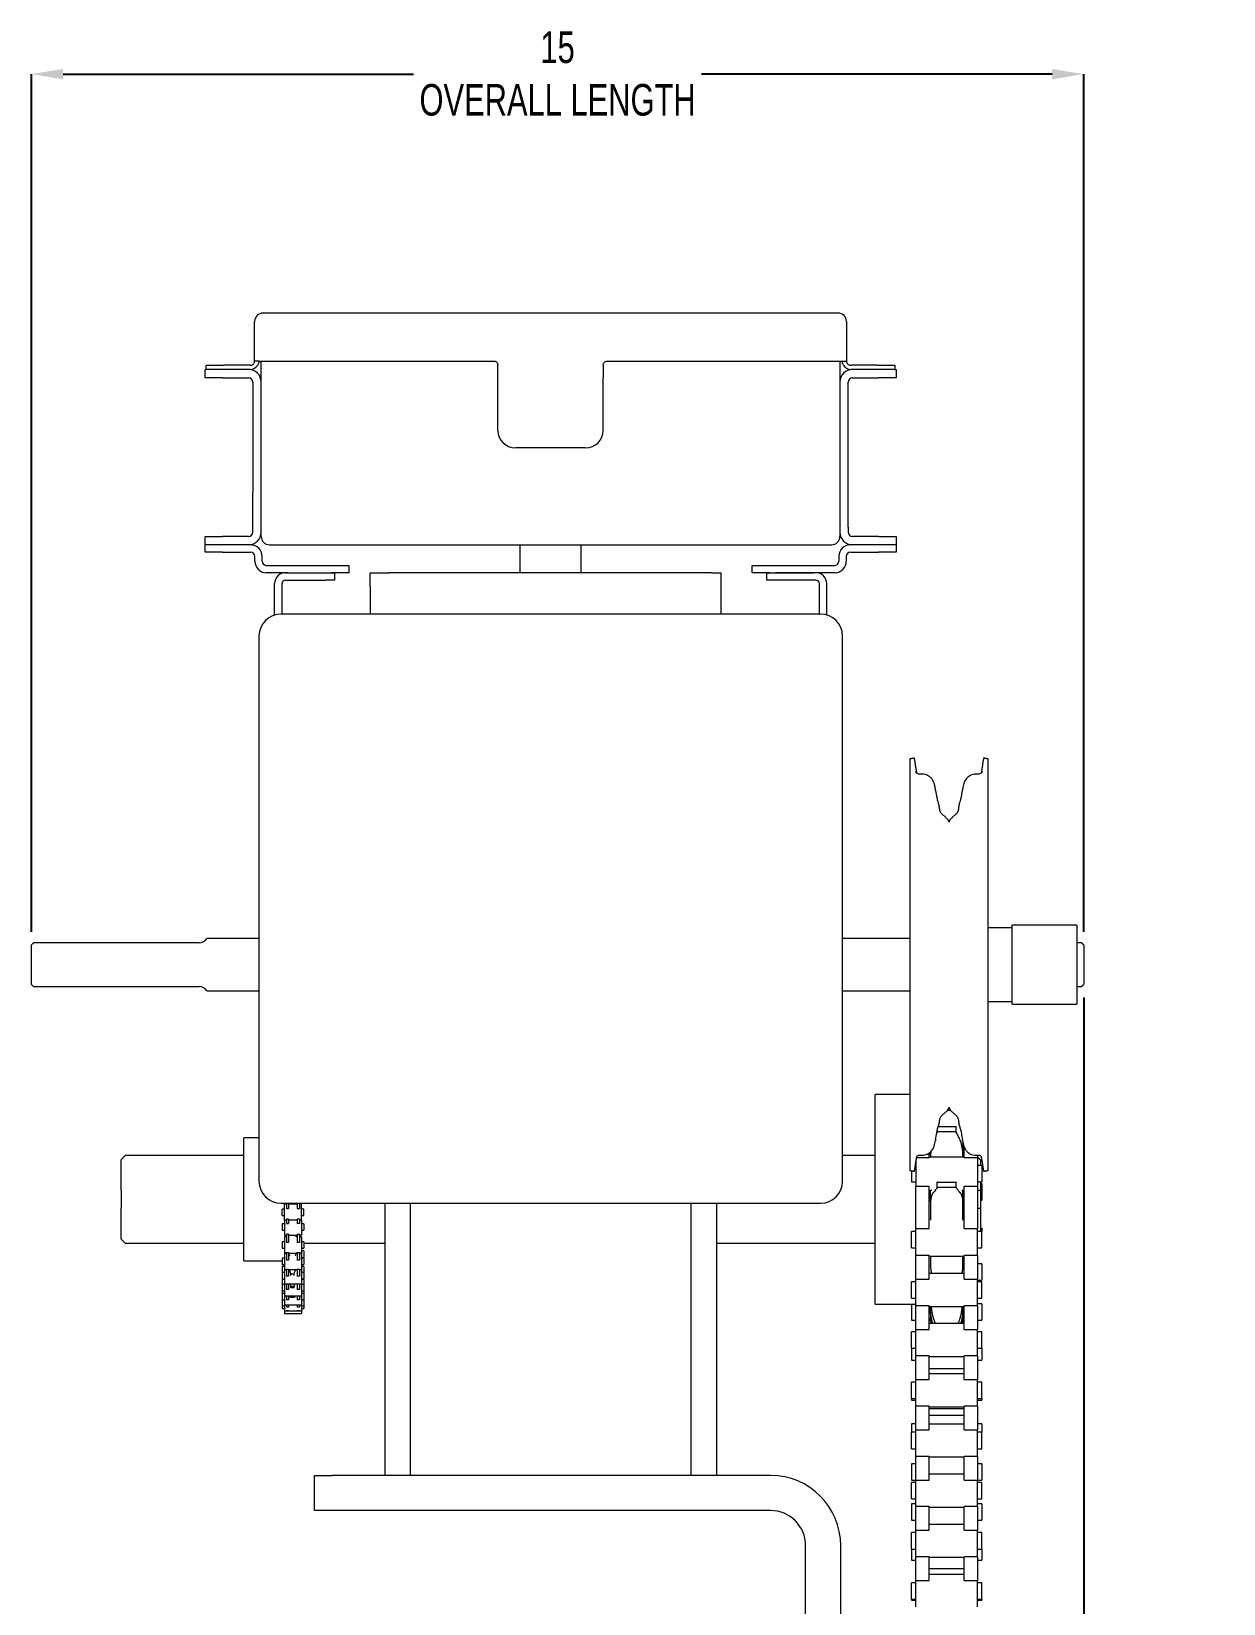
# Model space of a CAD drawing. Header units: inches. Extents: x 0.9 to 22, y 3.7 to 21.
# Drawn here: x 1.44 to 7.11, y 13.39 to 20.86 of the extents above; entities that cross this region are included whole.
import ezdxf

# ---------------------------------------------------------------- set-up
doc = ezdxf.new("R2010")
doc.units = ezdxf.units.IN
doc.header["$MEASUREMENT"] = 0
doc.header["$PDSIZE"] = -1
doc.layers.add('DIM', color=1, linetype='Continuous')
doc.styles.add('SLDTEXTSTYLE0', font='ARIAL.TTF', dxfattribs={"width": 0.7})
doc.dimstyles.new('SLDDIMSTYLE0', dxfattribs={"dimtxt": 0.15, "dimasz": 0.15, "dimexe": 0, "dimexo": 0.0625, "dimgap": 0.0375, "dimtad": 0, "dimtih": 1, "dimtoh": 1, "dimdec": 3, "dimlfac": 3, "dimrnd": 1e-09, "dimzin": 12, "dimdsep": 46, "dimtxsty": 'SLDTEXTSTYLE0', "dimsah": 1, "dimcen": 0.09, "dimadec": 0, "dimazin": 0, "dimtfac": 1, "dimtdec": 3, "dimtofl": 0, "dimtmove": 0, "dimatfit": 3, "dimfxl": 0, "dimtolj": 1, "dimtzin": 12, "dimarcsym": 0})
doc.dimstyles.new('SLDDIMSTYLE1', dxfattribs={"dimtxt": 0.15, "dimasz": 0.15, "dimexe": 0, "dimexo": 0.0625, "dimgap": 0.0375, "dimtad": 0, "dimtih": 1, "dimtoh": 1, "dimdec": 3, "dimlfac": 3, "dimrnd": 1e-09, "dimzin": 12, "dimdsep": 46, "dimtxsty": 'SLDTEXTSTYLE0', "dimsah": 1, "dimcen": 0.09, "dimadec": 0, "dimazin": 0, "dimtfac": 1, "dimtdec": 3, "dimtofl": 0, "dimtmove": 0, "dimatfit": 3, "dimfxl": 0, "dimtolj": 1, "dimtzin": 12, "dimarcsym": 0})

# ---------------------------------------------------------------- blocks, each defined once
blk = doc.blocks.new('*D7')
at = {"layer": 'DEFPOINTS', "color": 0}
for p in [(6.4438, 20.6542), (1.4438, 16.5156), (6.4438, 16.5156)]:
    blk.add_point(p, dxfattribs=at)
at = {"layer": 'DIM', "color": 0, "lineweight": -2}
for p, q in [((1.4438, 16.5781), (1.4438, 20.6542)), ((1.5938, 20.6542), (3.2595, 20.6542)), ((6.2938, 20.6542), (4.628, 20.6542)), ((6.4438, 16.5781), (6.4438, 20.6542))]:
    blk.add_line(p, q, dxfattribs=at)
at = {"layer": 'DIM', "color": 0}
for points in [[(1.5938, 20.6792), (1.5938, 20.6292), (1.4438, 20.6542)], [(6.2938, 20.6792), (6.2938, 20.6292), (6.4438, 20.6542)]]:
    blk.add_solid(points, dxfattribs=at)
at = {"layer": 'DIM', "color": 0, "insert": (3.9438, 20.8572), "char_height": 0.15, "attachment_point": 2, "style": 'SLDTEXTSTYLE0'}
blk.add_mtext('\\A1;15\\POVERALL LENGTH', dxfattribs=at)
blk = doc.blocks.new('*D8')
at = {"layer": 'DEFPOINTS', "color": 0}
for p in [(6.4438, 16.3276), (4.9976, 13.0772), (6.4438, 11.0032)]:
    blk.add_point(p, dxfattribs=at)
at = {"layer": 'DIM', "color": 0, "lineweight": -2}
for p, q in [((6.4438, 16.2651), (6.4438, 11.0032)), ((4.9976, 13.0147), (4.9976, 11.0032)), ((5.1476, 11.0032), (6.2938, 11.0032)), ((6.4438, 11.0032), (6.6379, 11.0032))]:
    blk.add_line(p, q, dxfattribs=at)
at = {"layer": 'DIM', "color": 0}
for points in [[(5.1476, 11.0282), (5.1476, 10.9782), (4.9976, 11.0032)], [(6.2938, 11.0282), (6.2938, 10.9782), (6.4438, 11.0032)]]:
    blk.add_solid(points, dxfattribs=at)
at = {"layer": 'DIM', "color": 0, "insert": (6.8922, 11.3333), "char_height": 0.15, "attachment_point": 2, "style": 'SLDTEXTSTYLE0'}
blk.add_mtext('\\A1;4 5/16\\PSIDE\\PROOM', dxfattribs=at)

msp = doc.modelspace()

# ---------------------------------------------------------------- linework, layer by layer
at = {"color": 7, "linetype": 'Continuous', "lineweight": 15}
for p, q in [((5.276722, 19.518909), (2.544088, 19.518909)), ((2.504155, 19.290642), (2.504155, 19.478975)), ((5.316655, 19.478975), (5.316655, 19.290642)), ((2.524088, 19.290642), (2.504155, 19.290642)), ((2.525755, 19.290642), (3.640405, 19.290642)), ((2.535405, 18.457309), (2.535405, 19.290642)), ((4.180405, 19.290642), (5.295055, 19.290642)), ((5.285405, 19.290642), (5.285405, 18.457309)), ((5.296722, 19.290642), (5.316655, 19.290642)), ((2.268738, 19.210842), (2.268738, 19.250709)), ((2.268738, 19.250709), (2.274155, 19.250709)), ((2.352071, 19.210842), (2.268738, 19.210842)), ((2.274155, 19.250709), (2.274155, 19.270642)), ((2.274155, 19.270642), (2.357488, 19.270642)), ((2.357488, 19.250709), (2.274155, 19.250709)), ((2.352071, 19.210842), (2.475538, 19.210842)), ((2.484155, 19.270642), (2.357488, 19.270642)), ((2.484155, 19.250709), (2.357488, 19.250709)), ((3.660405, 19.250709), (3.660405, 19.270642)), ((3.660405, 19.210842), (3.660405, 19.250709)), ((3.660405, 19.190842), (3.660405, 19.210842)), ((4.160405, 19.270642), (4.160405, 19.250709)), ((4.160405, 19.250709), (4.160405, 19.210842)), ((4.160405, 19.190842), (4.160405, 19.210842)), ((5.463322, 19.270642), (5.336655, 19.270642)), ((5.463322, 19.250709), (5.336655, 19.250709)), ((5.345272, 19.210842), (5.468738, 19.210842)), ((5.463322, 19.270642), (5.546655, 19.270642)), ((5.546655, 19.250709), (5.463322, 19.250709)), ((5.552072, 19.210842), (5.468738, 19.210842)), ((5.546655, 19.270642), (5.546655, 19.250709)), ((5.546655, 19.250709), (5.552072, 19.250709)), ((5.552072, 19.250709), (5.552072, 19.210842)), ((2.495538, 19.190842), (2.495538, 18.775799)), ((3.660405, 18.960842), (3.660405, 19.190842)), ((4.160405, 18.960842), (4.160405, 19.190842)), ((5.325272, 18.500709), (5.325272, 19.190842)), ((4.077071, 18.877509), (3.743738, 18.877509)), ((2.495538, 18.775799), (2.495538, 18.667375)), ((2.495538, 18.584042), (2.495538, 18.667375)), ((2.495538, 18.500709), (2.495538, 18.584042)), ((2.268738, 18.417375), (2.268738, 18.457242)), ((2.268738, 18.457242), (2.352071, 18.457242)), ((2.475538, 18.457242), (2.352071, 18.457242)), ((2.495538, 18.477242), (2.495538, 18.500709)), ((5.325272, 18.500709), (5.325272, 18.477242)), ((5.468738, 18.457242), (5.345272, 18.457242)), ((5.468738, 18.457242), (5.552072, 18.457242)), ((5.552072, 18.457242), (5.552072, 18.417375)), ((2.352071, 18.417375), (2.268738, 18.417375)), ((2.268738, 18.382509), (2.268738, 18.417375)), ((2.352071, 18.382509), (2.268738, 18.382509)), ((2.475538, 18.417375), (2.352071, 18.417375)), ((2.352071, 18.382509), (2.485405, 18.382509)), ((2.485405, 18.417375), (2.475538, 18.417375)), ((2.575338, 18.417375), (5.245472, 18.417375)), ((5.345272, 18.417375), (5.335405, 18.417375)), ((5.335405, 18.382509), (5.468738, 18.382509)), ((5.468738, 18.417375), (5.345272, 18.417375)), ((5.552072, 18.417375), (5.468738, 18.417375)), ((5.552072, 18.382509), (5.468738, 18.382509)), ((5.552072, 18.417375), (5.552072, 18.382509)), ((2.505405, 18.339176), (2.505405, 18.362509)), ((2.540272, 18.339176), (2.540272, 18.362509)), ((2.560272, 18.319175), (2.577538, 18.319175)), ((2.577538, 18.319175), (2.660872, 18.319175)), ((2.660872, 18.319175), (2.869205, 18.319175)), ((2.869205, 18.319175), (2.952538, 18.319175)), ((2.952538, 18.319175), (2.952538, 18.284309)), ((4.868272, 18.284309), (4.868272, 18.319175)), ((4.868272, 18.319175), (4.951605, 18.319175)), ((4.951605, 18.319175), (5.159938, 18.319175)), ((5.159938, 18.319175), (5.243272, 18.319175)), ((5.243272, 18.319175), (5.260538, 18.319175)), ((5.280538, 18.362509), (5.280538, 18.339176)), ((5.315405, 18.362509), (5.315405, 18.339176)), ((2.577538, 18.284309), (2.560272, 18.284309)), ((2.660872, 18.284309), (2.577538, 18.284309)), ((2.599427, 18.08381), (2.599427, 18.232631)), ((2.634427, 18.088181), (2.634427, 18.232631)), ((2.651094, 18.284298), (2.842761, 18.284298)), ((2.651094, 18.249298), (2.842761, 18.249298)), ((2.660872, 18.284309), (2.869205, 18.284309)), ((2.668838, 18.284309), (2.668838, 18.284298)), ((2.842761, 18.284298), (2.884428, 18.284298)), ((2.884428, 18.249298), (2.842761, 18.249298)), ((2.952538, 18.284309), (2.869205, 18.284309)), ((2.884428, 18.284298), (2.884428, 18.249298)), ((3.053838, 18.217642), (3.053838, 18.284309)), ((3.053838, 18.284309), (3.143838, 18.284309)), ((4.677172, 18.284309), (3.143838, 18.284309)), ((4.677172, 18.284309), (4.718838, 18.284309)), ((4.718838, 18.284309), (4.718838, 18.088181)), ((4.951605, 18.284309), (4.868272, 18.284309)), ((4.937761, 18.249298), (4.937761, 18.284298)), ((4.937761, 18.284298), (4.979427, 18.284298)), ((4.979427, 18.249298), (4.937761, 18.249298)), ((4.951605, 18.284309), (5.159938, 18.284309)), ((5.171094, 18.284298), (4.979427, 18.284298)), ((5.171094, 18.249298), (4.979427, 18.249298)), ((5.152172, 18.284309), (5.152172, 18.284298)), ((5.243272, 18.284309), (5.159938, 18.284309)), ((5.187761, 18.088181), (5.187761, 18.232631)), ((5.222761, 18.084133), (5.222761, 18.232631)), ((5.260538, 18.284309), (5.243272, 18.284309)), ((3.053838, 18.217642), (3.053838, 18.088181)), ((5.193977, 18.088181), (2.629311, 18.088181)), ((2.524977, 17.983848), (2.524977, 15.392515)), ((5.298311, 15.392515), (5.298311, 17.983848)), ((5.618194, 17.399842), (5.618194, 16.766764)), ((5.989327, 15.443287), (5.989327, 17.399842)), ((5.618194, 16.766764), (5.618194, 15.443287)), ((6.104427, 16.234065), (6.104427, 16.609065)), ((6.410427, 16.609065), (6.410427, 16.234065)), ((1.443761, 16.327565), (1.443761, 16.515564)), ((6.443761, 16.515564), (6.443761, 16.327565)), ((5.45276, 15.207565), (5.45276, 15.804649)), ((5.838094, 15.626727), (5.747761, 15.626727)), ((5.752889, 15.651927), (5.838094, 15.651927)), ((5.838094, 15.626727), (5.838094, 15.651927)), ((5.838094, 15.626727), (5.838094, 15.641352)), ((2.452254, 15.014565), (2.452254, 15.597898)), ((5.869427, 15.517913), (5.869427, 15.571745)), ((5.876094, 15.502945), (5.876094, 15.556059)), ((1.869427, 15.347898), (1.869427, 15.494565)), ((5.646761, 15.485146), (5.646761, 15.369126)), ((5.709427, 15.502945), (5.64958, 15.502945)), ((5.709427, 15.502945), (5.709427, 15.527012)), ((5.716427, 15.517913), (5.716427, 15.532689)), ((5.716427, 15.517913), (5.716427, 15.506889)), ((5.869427, 15.506889), (5.869427, 15.517913)), ((5.938761, 15.502945), (5.876094, 15.502945)), ((5.938761, 15.516476), (5.938761, 15.502945)), ((5.938761, 15.502945), (5.938761, 15.369126)), ((5.952761, 15.494565), (5.952761, 15.467722)), ((5.959427, 15.493565), (5.959427, 15.493012)), ((5.959427, 15.467722), (5.959427, 15.389722)), ((5.626094, 15.442036), (5.626094, 15.389722)), ((1.869427, 15.347898), (1.869427, 15.264565)), ((5.646761, 15.369126), (5.709427, 15.369126)), ((5.646761, 15.207565), (5.646761, 15.369126)), ((5.709427, 15.207565), (5.709427, 15.369126)), ((5.716427, 15.295805), (5.716427, 15.350556)), ((5.747761, 15.362709), (5.747761, 15.387909)), ((5.747761, 15.387909), (5.838094, 15.387909)), ((5.838094, 15.362709), (5.747761, 15.362709)), ((5.838094, 15.362709), (5.838094, 15.387909)), ((5.869427, 15.295805), (5.869427, 15.350556)), ((5.876094, 15.347898), (5.869427, 15.347898)), ((5.876094, 15.369126), (5.938761, 15.369126)), ((5.876094, 15.207565), (5.876094, 15.369126)), ((5.938761, 15.369126), (5.938761, 15.207565)), ((5.952761, 15.389722), (5.952761, 15.347898)), ((5.952761, 15.347898), (5.952761, 15.264565)), ((5.959427, 15.38085), (5.959427, 15.322975)), ((5.959427, 15.322975), (5.959427, 15.30285)), ((1.869427, 15.117898), (1.869427, 15.264565)), ((2.629311, 15.288181), (5.193977, 15.288181)), ((2.634672, 15.229788), (2.634672, 15.259955)), ((2.645505, 15.206572), (2.645505, 15.283204)), ((2.655505, 15.288181), (2.655505, 15.262392)), ((2.655505, 15.262392), (2.665505, 15.262392)), ((2.665505, 15.288181), (2.665505, 15.262392)), ((2.702255, 15.283204), (2.702255, 15.288586)), ((2.707172, 15.288181), (2.707172, 15.262392)), ((2.707172, 15.262392), (2.717172, 15.262392)), ((2.717172, 15.288181), (2.717172, 15.262392)), ((2.727172, 15.206572), (2.727172, 15.283204)), ((2.738005, 15.229788), (2.738005, 15.259955)), ((3.123761, 14.214565), (3.123761, 15.288181)), ((3.244427, 13.993898), (3.244427, 15.288181)), ((4.577761, 15.288181), (4.577761, 13.993898)), ((4.698427, 15.288181), (4.698427, 14.214565)), ((5.716427, 15.295805), (5.716427, 15.207565)), ((5.869427, 15.207565), (5.869427, 15.295805)), ((5.869427, 15.264565), (5.876094, 15.264565)), ((5.952761, 15.264565), (5.952761, 15.207565)), ((2.634672, 15.189394), (2.634672, 15.169591)), ((2.634672, 15.169591), (2.634672, 15.159227)), ((2.655505, 15.206572), (2.645505, 15.206572)), ((2.645505, 15.206572), (2.645505, 15.135977)), ((2.665505, 15.212546), (2.655505, 15.212546)), ((2.655505, 15.212546), (2.655505, 15.191831)), ((2.655505, 15.191831), (2.665505, 15.191831)), ((2.665505, 15.212546), (2.665505, 15.191831)), ((2.707172, 15.206572), (2.665505, 15.206572)), ((2.717172, 15.212546), (2.707172, 15.212546)), ((2.707172, 15.212546), (2.707172, 15.191831)), ((2.717172, 15.191831), (2.707172, 15.191831)), ((2.717172, 15.212546), (2.717172, 15.191831)), ((2.727172, 15.206572), (2.717172, 15.206572)), ((2.727172, 15.206572), (2.727172, 15.135977)), ((2.738005, 15.189394), (2.738005, 15.169591)), ((2.738005, 15.169591), (2.738005, 15.159227)), ((5.45276, 14.807814), (5.45276, 15.207565)), ((5.646761, 15.168092), (5.646761, 15.207565)), ((5.709427, 15.168092), (5.709427, 15.207565)), ((5.876094, 15.168092), (5.876094, 15.207565)), ((5.938761, 15.207565), (5.938761, 15.168092)), ((5.952761, 15.207565), (5.952761, 15.153496)), ((5.959427, 15.171565), (5.959427, 15.153496)), ((2.634672, 15.104516), (2.634672, 15.08223)), ((2.645505, 15.127766), (2.645505, 15.071127)), ((2.665505, 15.141475), (2.655505, 15.141475)), ((2.655505, 15.141475), (2.655505, 15.101502)), ((2.665505, 15.101502), (2.655505, 15.101502)), ((2.665505, 15.141475), (2.665505, 15.101502)), ((2.702255, 15.127766), (2.702255, 15.136753)), ((2.707172, 15.141475), (2.717172, 15.141475)), ((2.707172, 15.141475), (2.707172, 15.101502)), ((2.717172, 15.101502), (2.707172, 15.101502)), ((2.717172, 15.141475), (2.717172, 15.101502)), ((2.727172, 15.127766), (2.727172, 15.071127)), ((2.738005, 15.104516), (2.738005, 15.08223)), ((5.626094, 15.075496), (5.626094, 15.153496)), ((5.646761, 15.168092), (5.709427, 15.168092)), ((5.646761, 15.038922), (5.646761, 15.168092)), ((5.876094, 15.168092), (5.938761, 15.168092)), ((5.938761, 15.038922), (5.938761, 15.168092)), ((5.959427, 15.075496), (5.959427, 15.153496)), ((2.634672, 15.08223), (2.634672, 15.074349)), ((2.634672, 15.02661), (2.634672, 15.002072)), ((2.645505, 15.071127), (2.645505, 15.051099)), ((2.645505, 15.049859), (2.645505, 14.987499)), ((2.655505, 15.053592), (2.665505, 15.053592)), ((2.655505, 15.053592), (2.655505, 15.016902)), ((2.665505, 15.053592), (2.665505, 15.016902)), ((2.707172, 15.053592), (2.717172, 15.053592)), ((2.707172, 15.053592), (2.707172, 15.016902)), ((2.717172, 15.053592), (2.717172, 15.016902)), ((2.727172, 15.071127), (2.727172, 15.051099)), ((2.727172, 15.051099), (2.727172, 15.049859)), ((2.727172, 15.049859), (2.727172, 14.987499)), ((2.738005, 15.08223), (2.738005, 15.074349)), ((2.738005, 15.060831), (2.738005, 15.030664)), ((2.738005, 15.02661), (2.738005, 15.002072)), ((5.709427, 15.038922), (5.646761, 15.038922)), ((5.646761, 14.926588), (5.646761, 15.038922)), ((5.709427, 14.926588), (5.709427, 15.038922)), ((5.716427, 15.036329), (5.716427, 14.993798)), ((5.869427, 14.993798), (5.869427, 15.036329)), ((5.938761, 15.038922), (5.876094, 15.038922)), ((5.876094, 14.926588), (5.876094, 15.038922)), ((5.938761, 15.038922), (5.938761, 14.926588)), ((2.634672, 15.002072), (2.634672, 14.996443)), ((2.634672, 14.987821), (2.634672, 14.958182)), ((2.634672, 14.958182), (2.634672, 14.931696)), ((2.645505, 14.987499), (2.645505, 14.973193)), ((2.645505, 14.973193), (2.645505, 14.914121)), ((2.665505, 15.016902), (2.655505, 15.016902)), ((2.655505, 14.973833), (2.665505, 14.973833)), ((2.655505, 14.973833), (2.655505, 14.941607)), ((2.665505, 14.973833), (2.665505, 14.941607)), ((2.675838, 14.952608), (2.691922, 14.952608)), ((2.675838, 14.944894), (2.675838, 14.952608)), ((2.691922, 14.944894), (2.691922, 14.952608)), ((2.717172, 15.016902), (2.707172, 15.016902)), ((2.707172, 14.973833), (2.717172, 14.973833)), ((2.707172, 14.973833), (2.707172, 14.941607)), ((2.717172, 14.973833), (2.717172, 14.941607)), ((2.727172, 14.987499), (2.727172, 14.973193)), ((2.727172, 14.973193), (2.727172, 14.914121)), ((2.738005, 15.002072), (2.738005, 14.996443)), ((2.738005, 14.987821), (2.738005, 14.958182)), ((2.738005, 14.958182), (2.738005, 14.931696)), ((5.959427, 15.000527), (5.959427, 14.942651)), ((2.634672, 14.931696), (2.634672, 14.928015)), ((2.634672, 14.925538), (2.634672, 14.901434)), ((2.634672, 14.901434), (2.634672, 14.873368)), ((2.634672, 14.873368), (2.634672, 14.871267)), ((2.634672, 14.871267), (2.634672, 14.858191)), ((2.645505, 14.914121), (2.645505, 14.904765)), ((2.645505, 14.904765), (2.645505, 14.853356)), ((2.665505, 14.941607), (2.655505, 14.941607)), ((2.655505, 14.904765), (2.665505, 14.904765)), ((2.655505, 14.904765), (2.655505, 14.87804)), ((2.665505, 14.87804), (2.655505, 14.87804)), ((2.665505, 14.904765), (2.665505, 14.87804)), ((2.675838, 14.886491), (2.675838, 14.89293)), ((2.675838, 14.89293), (2.691922, 14.89293)), ((2.691922, 14.886491), (2.675838, 14.886491)), ((2.691922, 14.886491), (2.691922, 14.89293)), ((2.717172, 14.941607), (2.707172, 14.941607)), ((2.707172, 14.904765), (2.717172, 14.904765)), ((2.707172, 14.904765), (2.707172, 14.87804)), ((2.717172, 14.87804), (2.707172, 14.87804)), ((2.717172, 14.904765), (2.717172, 14.87804)), ((2.727172, 14.914121), (2.727172, 14.904765)), ((2.727172, 14.904765), (2.727172, 14.853356)), ((2.738005, 14.931696), (2.738005, 14.928015)), ((2.738005, 14.925538), (2.738005, 14.901434)), ((2.738005, 14.901434), (2.738005, 14.873368)), ((2.738005, 14.873368), (2.738005, 14.871267)), ((2.738005, 14.871267), (2.738005, 14.858191)), ((5.626094, 14.836952), (5.626094, 14.914952)), ((5.646761, 14.926588), (5.709427, 14.926588)), ((5.646761, 14.800378), (5.646761, 14.926588)), ((5.876094, 14.926588), (5.938761, 14.926588)), ((5.938761, 14.800378), (5.938761, 14.926588)), ((5.959427, 14.942651), (5.959427, 14.922527)), ((5.959427, 14.836952), (5.959427, 14.914952)), ((2.634672, 14.858191), (2.634672, 14.828962)), ((2.634672, 14.828962), (2.634672, 14.828024)), ((2.634672, 14.828024), (2.634672, 14.799909)), ((2.634672, 14.799909), (2.634672, 14.799679)), ((2.634672, 14.799909), (2.634672, 14.787143)), ((2.645505, 14.853356), (2.645505, 14.848017)), ((2.645505, 14.848017), (2.645505, 14.807158)), ((2.645505, 14.807158), (2.645505, 14.804775)), ((2.645505, 14.804775), (2.645505, 14.777014)), ((2.655505, 14.848611), (2.655505, 14.828246)), ((2.665505, 14.828246), (2.655505, 14.828246)), ((2.655505, 14.804775), (2.655505, 14.793827)), ((2.665505, 14.848611), (2.665505, 14.828246)), ((2.665505, 14.804775), (2.665505, 14.793827)), ((2.675838, 14.839536), (2.675838, 14.844526)), ((2.675838, 14.844526), (2.691922, 14.844526)), ((2.691922, 14.839536), (2.675838, 14.839536)), ((2.691922, 14.839536), (2.691922, 14.844526)), ((2.707172, 14.848611), (2.707172, 14.828246)), ((2.717172, 14.828246), (2.707172, 14.828246)), ((2.707172, 14.804775), (2.707172, 14.793827)), ((2.717172, 14.848611), (2.717172, 14.828246)), ((2.717172, 14.804775), (2.717172, 14.793827)), ((2.727172, 14.853356), (2.727172, 14.848017)), ((2.727172, 14.848017), (2.727172, 14.807158)), ((2.727172, 14.807158), (2.727172, 14.804775)), ((2.727172, 14.804775), (2.727172, 14.777014)), ((2.738005, 14.858191), (2.738005, 14.828962)), ((2.738005, 14.828962), (2.738005, 14.828024)), ((2.738005, 14.828024), (2.738005, 14.799909)), ((2.738005, 14.799909), (2.738005, 14.799679)), ((2.738005, 14.799909), (2.738005, 14.787143)), ((5.626094, 14.807814), (5.626094, 14.75249)), ((5.709427, 14.800378), (5.646761, 14.800378)), ((5.646761, 14.688044), (5.646761, 14.800378)), ((5.709427, 14.688044), (5.709427, 14.800378)), ((5.716427, 14.76794), (5.716427, 14.797785)), ((5.869427, 14.76794), (5.869427, 14.797785)), ((5.938761, 14.800378), (5.876094, 14.800378)), ((5.876094, 14.688044), (5.876094, 14.800378)), ((5.938761, 14.800378), (5.938761, 14.688044)), ((5.959427, 14.810365), (5.959427, 14.75249)), ((2.645505, 14.777014), (2.645505, 14.776429)), ((2.645505, 14.776429), (2.645505, 14.763893)), ((2.665505, 14.793827), (2.655505, 14.793827)), ((2.655505, 14.776429), (2.655505, 14.775891)), ((2.665505, 14.775891), (2.655505, 14.775891)), ((2.665505, 14.776429), (2.665505, 14.775891)), ((2.717172, 14.793827), (2.707172, 14.793827)), ((2.707172, 14.776429), (2.707172, 14.775891)), ((2.717172, 14.775891), (2.707172, 14.775891)), ((2.717172, 14.776429), (2.717172, 14.775891)), ((2.727172, 14.777014), (2.727172, 14.776429)), ((2.727172, 14.776429), (2.727172, 14.763893)), ((5.626094, 14.75249), (5.626094, 14.732365)), ((5.716427, 14.76794), (5.716427, 14.741104)), ((5.716427, 14.727814), (5.716427, 14.741104)), ((5.869427, 14.741104), (5.869427, 14.76794)), ((5.869427, 14.727814), (5.869427, 14.741104)), ((5.959427, 14.75249), (5.959427, 14.732365)), ((5.626094, 14.598408), (5.626094, 14.676408)), ((5.646761, 14.688044), (5.709427, 14.688044)), ((5.646761, 14.561834), (5.646761, 14.688044)), ((5.876094, 14.688044), (5.938761, 14.688044)), ((5.938761, 14.561834), (5.938761, 14.688044)), ((5.959427, 14.598408), (5.959427, 14.676408)), ((5.626094, 14.598408), (5.626094, 14.562328)), ((5.959427, 14.598408), (5.959427, 14.562328)), ((5.626094, 14.562328), (5.626094, 14.542203)), ((5.709427, 14.561834), (5.646761, 14.561834)), ((5.646761, 14.4495), (5.646761, 14.561834)), ((5.709427, 14.4495), (5.709427, 14.561834)), ((5.938761, 14.561834), (5.876094, 14.561834)), ((5.876094, 14.4495), (5.876094, 14.561834)), ((5.938761, 14.561834), (5.938761, 14.4495)), ((5.959427, 14.562328), (5.959427, 14.542203)), ((5.626094, 14.359864), (5.626094, 14.437864)), ((5.646761, 14.4495), (5.709427, 14.4495)), ((5.646761, 14.32329), (5.646761, 14.4495)), ((5.876094, 14.4495), (5.938761, 14.4495)), ((5.938761, 14.32329), (5.938761, 14.4495)), ((5.959427, 14.359864), (5.959427, 14.437864)), ((5.626094, 14.359864), (5.626094, 14.352041)), ((5.959427, 14.359864), (5.959427, 14.352041)), ((5.709427, 14.32329), (5.646761, 14.32329)), ((5.646761, 14.210956), (5.646761, 14.32329)), ((5.709427, 14.210956), (5.709427, 14.32329)), ((5.938761, 14.32329), (5.876094, 14.32329)), ((5.876094, 14.210956), (5.876094, 14.32329)), ((5.938761, 14.32329), (5.938761, 14.210956)), ((3.123761, 13.993898), (3.123761, 14.214565)), ((4.698427, 14.214565), (4.698427, 13.993898)), ((5.626094, 14.239879), (5.626094, 14.199319)), ((5.626094, 14.121319), (5.626094, 14.199319)), ((5.646761, 14.210956), (5.709427, 14.210956)), ((5.646761, 14.084746), (5.646761, 14.210956)), ((5.876094, 14.210956), (5.938761, 14.210956)), ((5.938761, 14.084746), (5.938761, 14.210956)), ((5.959427, 14.239879), (5.959427, 14.199319)), ((5.959427, 14.121319), (5.959427, 14.199319)), ((5.626094, 14.049718), (5.626094, 13.991843)), ((5.709427, 14.084746), (5.646761, 14.084746)), ((5.646761, 13.972411), (5.646761, 14.084746)), ((5.709427, 13.972411), (5.709427, 14.084746)), ((5.938761, 14.084746), (5.876094, 14.084746)), ((5.876094, 13.972411), (5.876094, 14.084746)), ((5.938761, 14.084746), (5.938761, 13.972411)), ((5.959427, 14.049718), (5.959427, 13.991843)), ((2.789261, 13.827232), (2.789261, 13.993898)), ((2.789261, 13.993898), (2.872594, 13.993898)), ((4.955927, 13.993898), (2.872594, 13.993898)), ((5.626094, 13.991843), (5.626094, 13.971718)), ((5.959427, 13.991843), (5.959427, 13.971718)), ((5.626094, 13.882775), (5.626094, 13.960775)), ((5.646761, 13.972411), (5.709427, 13.972411)), ((5.646761, 13.846201), (5.646761, 13.972411)), ((5.876094, 13.972411), (5.938761, 13.972411)), ((5.938761, 13.846201), (5.938761, 13.972411)), ((5.959427, 13.882775), (5.959427, 13.960775)), ((2.872594, 13.827232), (2.789261, 13.827232)), ((4.955927, 13.827232), (2.872594, 13.827232)), ((5.626094, 13.859556), (5.626094, 13.801681)), ((5.709427, 13.846201), (5.646761, 13.846201)), ((5.646761, 13.733867), (5.646761, 13.846201)), ((5.709427, 13.733867), (5.709427, 13.846201)), ((5.938761, 13.846201), (5.876094, 13.846201)), ((5.876094, 13.733867), (5.876094, 13.846201)), ((5.938761, 13.846201), (5.938761, 13.733867)), ((5.959427, 13.859556), (5.959427, 13.801681)), ((5.626094, 13.801681), (5.626094, 13.781556)), ((5.959427, 13.801681), (5.959427, 13.781556)), ((5.626094, 13.644231), (5.626094, 13.722231)), ((5.646761, 13.733867), (5.709427, 13.733867)), ((5.646761, 13.607657), (5.646761, 13.733867)), ((5.876094, 13.733867), (5.938761, 13.733867)), ((5.938761, 13.607657), (5.938761, 13.733867)), ((5.959427, 13.644231), (5.959427, 13.722231)), ((5.122594, 11.410565), (5.122594, 13.660565)), ((5.289261, 11.410565), (5.289261, 13.660565)), ((5.626094, 13.644231), (5.626094, 13.611519)), ((5.626094, 13.611519), (5.626094, 13.591394)), ((5.709427, 13.607657), (5.646761, 13.607657)), ((5.646761, 13.495323), (5.646761, 13.607657)), ((5.709427, 13.495323), (5.709427, 13.607657)), ((5.938761, 13.607657), (5.876094, 13.607657)), ((5.876094, 13.495323), (5.876094, 13.607657)), ((5.938761, 13.607657), (5.938761, 13.495323)), ((5.959427, 13.644231), (5.959427, 13.611519)), ((5.959427, 13.611519), (5.959427, 13.591394)), ((5.626094, 13.405687), (5.626094, 13.483687)), ((5.646761, 13.495323), (5.709427, 13.495323)), ((5.646761, 13.369113), (5.646761, 13.495323)), ((5.876094, 13.495323), (5.938761, 13.495323)), ((5.938761, 13.369113), (5.938761, 13.495323)), ((5.959427, 13.405687), (5.959427, 13.483687)), ((5.626094, 13.405687), (5.626094, 13.401233)), ((5.959427, 13.405687), (5.959427, 13.401233))]:
    msp.add_line(p, q, dxfattribs=at)
for centre, radius, start, end in [((2.544088, 19.478975), 0.039933, 90, 180), ((5.276722, 19.478975), 0.039933, 0, 90), ((2.475538, 19.190842), 0.059867, 0, 90), ((2.475538, 19.190842), 0.02, 0, 90), ((2.484155, 19.290642), 0.039933, 270, 329.9447597), ((5.345272, 19.190842), 0.059867, 90, 180), ((5.336655, 19.290642), 0.039933, 210.0552403, 270), ((5.345272, 19.190842), 0.02, 90, 180), ((3.743738, 18.960842), 0.083333, 180, 270), ((4.077072, 18.960842), 0.083333, 270, 0), ((2.475538, 18.477242), 0.059867, 270, 0), ((2.475538, 18.477242), 0.02, 270, 0), ((2.575338, 18.457309), 0.039933, 180, 270), ((5.245472, 18.457309), 0.039933, 270, 0), ((5.345272, 18.477242), 0.059867, 180, 270), ((5.345272, 18.477242), 0.02, 180, 270), ((2.485405, 18.362509), 0.054867, 0, 90), ((2.485405, 18.362509), 0.02, 0, 90), ((5.335405, 18.362509), 0.054867, 90, 180), ((5.335405, 18.362509), 0.02, 90, 180), ((2.560272, 18.339175), 0.054867, 180, 267.1444718), ((2.560272, 18.339175), 0.02, 180, 262.1449938), ((5.260538, 18.339175), 0.054867, 272.8555282, 0), ((5.260538, 18.339175), 0.02, 277.8550062, 0), ((2.651094, 18.232631), 0.051667, 90, 180), ((2.651094, 18.232631), 0.016667, 90, 180), ((5.171094, 18.232631), 0.051667, 0, 90), ((5.171094, 18.232631), 0.016667, 0, 90), ((2.629311, 17.983848), 0.104333, 90, 180), ((5.193977, 17.983848), 0.104333, 0, 90), ((5.781192, 17.155559), 0.020833, 189, 228.3263491), ((5.782927, 17.098231), 0.020833, 0, 48.3263491), ((5.824594, 17.098231), 0.020833, 131.6736509, 180), ((5.826329, 17.155559), 0.020833, 311.6736509, 351), ((2.24101, 16.567231), 0.041667, 270, 330), ((2.24101, 16.275898), 0.041667, 30, 90), ((5.781192, 15.687571), 0.020833, 131.6736509, 171), ((5.782927, 15.744898), 0.020833, 311.6736509, 0), ((5.824594, 15.744898), 0.020833, 180, 228.3263491), ((5.826329, 15.687571), 0.020833, 9, 48.3263491), ((2.629311, 15.392515), 0.104333, 180, 270), ((5.193977, 15.392515), 0.104333, 270, 0), ((4.955927, 13.660565), 0.333333, 0, 90), ((4.955927, 13.660565), 0.166667, 0, 90)]:
    msp.add_arc(centre, radius, start, end, dxfattribs=at)
for points, knots in [([(2.484155, 19.270642), (2.486383, 19.270859), (2.490842, 19.271293), (2.496717, 19.274641), (2.500886, 19.279198), (2.503089, 19.283759), (2.503979, 19.287412), (2.504169, 19.290087), (2.50416, 19.290451), (2.504155, 19.290642)], [0, 0, 0, 0, 0.156882695, 0.313930389, 0.464522794, 0.594633474, 0.717351952, 0.852297926, 1, 1, 1, 1]), ([(2.524088, 19.290642), (2.524091, 19.290422), (2.524097, 19.289983), (2.523959, 19.286558), (2.523183, 19.281638), (2.521499, 19.275958), (2.519615, 19.272357), (2.518719, 19.270642)], [0, 0, 0, 0, 0.20829467, 0.41665492, 0.6227109, 0.82037731, 1, 1, 1, 1]), ([(3.640405, 19.290642), (3.642633, 19.290425), (3.647092, 19.289992), (3.652967, 19.286643), (3.657136, 19.282086), (3.659339, 19.277525), (3.660229, 19.273872), (3.660419, 19.271198), (3.66041, 19.270833), (3.660405, 19.270642)], [0, 0, 0, 0, 0.15688096, 0.31393358, 0.46453337, 0.59463488, 0.71735481, 0.85229379, 1, 1, 1, 1]), ([(4.160405, 19.270642), (4.160399, 19.270859), (4.160387, 19.271293), (4.160655, 19.274641), (4.162076, 19.279198), (4.164995, 19.283759), (4.169081, 19.287412), (4.174294, 19.290087), (4.178307, 19.290451), (4.180405, 19.290642)], [0, 0, 0, 0, 0.15688396, 0.31392012, 0.46452483, 0.5946259, 0.71734698, 0.85230022, 1, 1, 1, 1]), ([(5.302091, 19.270642), (5.30107, 19.272628), (5.299024, 19.276605), (5.297457, 19.282467), (5.296817, 19.287065), (5.296715, 19.290077), (5.296719, 19.290456), (5.296722, 19.290642)], [0, 0, 0, 0, 0.20683227, 0.41431336, 0.60956041, 0.80811549, 1, 1, 1, 1]), ([(5.316655, 19.290642), (5.316649, 19.290425), (5.316637, 19.289992), (5.316905, 19.286643), (5.318327, 19.282086), (5.321245, 19.277525), (5.325331, 19.273871), (5.330544, 19.271198), (5.334557, 19.270833), (5.336655, 19.270642)], [0, 0, 0, 0, 0.15687943, 0.3139391, 0.46453012, 0.59463721, 0.7173547, 0.8522975, 1, 1, 1, 1]), ([(5.664821, 17.327057), (5.663591, 17.326955), (5.660245, 17.326677), (5.65539, 17.328665), (5.651071, 17.331608), (5.648329, 17.334704), (5.646858, 17.33711), (5.646186, 17.338546), (5.645914, 17.339279), (5.645923, 17.339254), (5.645928, 17.339243)], [0, 0, 0, 0, 0.11545674, 0.31412755, 0.47836782, 0.61625759, 0.72382321, 0.81159635, 0.90976176, 1, 1, 1, 1]), ([(5.961581, 17.339188), (5.961596, 17.339241), (5.961654, 17.339439), (5.961349, 17.338504), (5.960186, 17.33622), (5.957801, 17.332878), (5.953411, 17.329267), (5.94791, 17.3268), (5.944102, 17.326928), (5.942624, 17.326978)], [0, 0, 0, 0, 0.057464926, 0.214172498, 0.316565185, 0.44884761, 0.643354319, 0.86152408, 1, 1, 1, 1]), ([(5.738642, 17.260349), (5.738087, 17.263585), (5.736637, 17.272021), (5.733256, 17.284662), (5.727221, 17.298101), (5.718813, 17.309668), (5.708065, 17.318607), (5.695974, 17.324209), (5.6862, 17.326842), (5.680327, 17.32637), (5.678893, 17.326254)], [0, 0, 0, 0, 0.10239215, 0.26691539, 0.40093538, 0.55077744, 0.69929343, 0.82089352, 0.95627661, 1, 1, 1, 1]), ([(5.928641, 17.326246), (5.927406, 17.326372), (5.921889, 17.326938), (5.912649, 17.324507), (5.901986, 17.319931), (5.893267, 17.313631), (5.886123, 17.306202), (5.88029, 17.297653), (5.875621, 17.287872), (5.871923, 17.276391), (5.869991, 17.26703), (5.869062, 17.261447), (5.868879, 17.260349)], [0, 0, 0, 0, 0.03771273, 0.16845274, 0.28305585, 0.39113313, 0.49317994, 0.59574505, 0.70529678, 0.82301287, 0.96519663, 1, 1, 1, 1]), ([(5.755344, 17.183014), (5.754786, 17.186706), (5.753851, 17.19289), (5.75153, 17.197488), (5.750595, 17.19934)], [0, 0, 0, 0, 0.59713355, 1, 1, 1, 1]), ([(5.857351, 17.200537), (5.856853, 17.199603), (5.854405, 17.195007), (5.85206, 17.188666), (5.851856, 17.183116), (5.851846, 17.182859)], [0, 0, 0, 0, 0.19566199, 0.96273024, 1, 1, 1, 1]), ([(5.740071, 15.591113), (5.740877, 15.595898), (5.742671, 15.606553), (5.745265, 15.620778), (5.74761, 15.632761), (5.749204, 15.640258), (5.750135, 15.64405), (5.750146, 15.644087), (5.755748, 15.660098)], [0, 0, 0, 0, 0.17599226, 0.39188913, 0.60499626, 0.78852636, 0.93509007, 1, 1, 1, 1]), ([(5.857026, 15.58728), (5.854523, 15.592596), (5.849439, 15.603396), (5.842617, 15.617384), (5.838723, 15.625428), (5.838094, 15.626727)], [0, 0, 0, 0, 0.44842337, 0.91094835, 1, 1, 1, 1]), ([(5.851763, 15.660165), (5.852132, 15.659047), (5.851763, 15.660165), (5.851763, 15.660165), (5.858586, 15.63898), (5.860275, 15.630981), (5.862537, 15.619245), (5.865012, 15.605633), (5.866711, 15.595503), (5.867451, 15.591091)], [0, 0, 0, 0, 0.00634006, 0.10954133, 0.25288024, 0.42863211, 0.62951764, 0.8386379, 1, 1, 1, 1]), ([(5.678883, 15.516883), (5.680117, 15.516757), (5.685634, 15.516192), (5.694872, 15.518622), (5.705536, 15.523198), (5.714255, 15.529498), (5.721398, 15.536927), (5.727232, 15.545476), (5.7319, 15.555257), (5.735598, 15.566738), (5.737531, 15.576099), (5.73846, 15.581682), (5.738642, 15.58278)], [0, 0, 0, 0, 0.03768983, 0.16843289, 0.28303848, 0.39111851, 0.49317101, 0.59573872, 0.70529, 0.82300923, 0.96519591, 1, 1, 1, 1]), ([(5.868879, 15.58278), (5.869435, 15.579544), (5.870884, 15.571108), (5.874265, 15.558467), (5.880301, 15.545028), (5.888708, 15.533462), (5.899457, 15.524522), (5.911547, 15.51892), (5.921322, 15.516287), (5.927196, 15.51676), (5.92863, 15.516875)], [0, 0, 0, 0, 0.10239056, 0.2669108, 0.40092512, 0.55076824, 0.69928154, 0.82087972, 0.95626121, 1, 1, 1, 1]), ([(5.650866, 15.511066), (5.652512, 15.512307), (5.656014, 15.514948), (5.66117, 15.516686), (5.664161, 15.516303), (5.664772, 15.516225)], [0, 0, 0, 0, 0.4135831, 0.88023248, 1, 1, 1, 1]), ([(5.869427, 15.517913), (5.869409, 15.521889), (5.869377, 15.528556), (5.869067, 15.534552), (5.868942, 15.536972)], [0, 0, 0, 0, 0.59640997, 1, 1, 1, 1]), ([(5.942588, 15.516179), (5.944375, 15.516181), (5.948181, 15.516184), (5.953102, 15.51401), (5.955624, 15.511857), (5.956672, 15.510963)], [0, 0, 0, 0, 0.34082042, 0.72600721, 1, 1, 1, 1]), ([(5.747761, 15.362709), (5.743968, 15.357205), (5.736962, 15.347038), (5.731387, 15.340827), (5.728829, 15.337979)], [0, 0, 0, 0, 0.54129979, 1, 1, 1, 1]), ([(5.857026, 15.337979), (5.854521, 15.340793), (5.849432, 15.346512), (5.842609, 15.355943), (5.838717, 15.361775), (5.838094, 15.362709)], [0, 0, 0, 0, 0.44879317, 0.91172919, 1, 1, 1, 1]), ([(5.869427, 15.295805), (5.869409, 15.298888), (5.869377, 15.304058), (5.869067, 15.308119), (5.868942, 15.309758)], [0, 0, 0, 0, 0.59642414, 1, 1, 1, 1]), ([(2.702089, 15.129791), (2.702171, 15.131966), (2.702256, 15.134208), (2.702255, 15.136678), (2.702255, 15.136753)], [0, 0, 0, 0, 0.96967269, 1, 1, 1, 1]), ([(2.6694, 14.970158), (2.670745, 14.966449), (2.672781, 14.960832), (2.675063, 14.954694), (2.675838, 14.952608)], [0, 0, 0, 0, 0.66026821, 1, 1, 1, 1]), ([(2.691922, 14.952608), (2.693448, 14.956675), (2.69576, 14.962833), (2.697701, 14.968301), (2.69836, 14.970158)], [0, 0, 0, 0, 0.66032619, 1, 1, 1, 1]), ([(5.716427, 14.993798), (5.716446, 14.989598), (5.716478, 14.982556), (5.716788, 14.975922), (5.716913, 14.973245)], [0, 0, 0, 0, 0.5964448, 1, 1, 1, 1]), ([(2.671599, 14.904765), (2.672234, 14.902903), (2.673567, 14.898998), (2.675058, 14.895014), (2.675838, 14.89293)], [0, 0, 0, 0, 0.47682269, 1, 1, 1, 1]), ([(2.69564, 14.844236), (2.695174, 14.843344), (2.694008, 14.841114), (2.692704, 14.840128), (2.691922, 14.839536)], [0, 0, 0, 0, 0.400164447, 1, 1, 1, 1]), ([(5.716427, 14.741104), (5.716446, 14.737612), (5.716478, 14.731758), (5.716788, 14.725212), (5.716913, 14.72257)], [0, 0, 0, 0, 0.5963997, 1, 1, 1, 1]), ([(5.847363, 14.715574), (5.849509, 14.720787), (5.853116, 14.729548), (5.855899, 14.738278), (5.857026, 14.741814)], [0, 0, 0, 0, 0.59506324, 1, 1, 1, 1]), ([(5.869427, 14.76794), (5.869409, 14.766398), (5.869377, 14.763813), (5.869067, 14.759949), (5.868942, 14.758389)], [0, 0, 0, 0, 0.59639387, 1, 1, 1, 1])]:
    msp.add_open_spline(points, degree=3, knots=knots, dxfattribs=at)
for points in [[(5.285405, 18.469459), (5.285913, 18.469459)], [(3.763905, 18.417375), (3.763905, 18.284309)], [(4.055571, 18.284309), (4.055571, 18.417375)], [(2.557538, 18.319363), (2.560272, 18.319175)], [(5.260538, 18.319175), (5.263272, 18.319363)], [(2.560272, 18.284309), (2.557538, 18.284377)], [(5.021561, 18.284309), (5.021561, 18.284298)], [(5.084894, 18.284298), (5.084894, 18.284309)], [(5.263272, 18.284377), (5.260538, 18.284309)], [(5.639594, 17.403231), (5.618194, 17.399842)], [(5.650863, 17.332082), (5.639594, 17.403231)], [(5.967927, 17.403231), (5.956698, 17.332335)], [(5.989327, 17.399842), (5.967927, 17.403231)], [(5.678918, 17.326653), (5.66484, 17.326653)], [(5.942651, 17.326653), (5.928603, 17.326653)], [(5.750595, 17.19934), (5.738688, 17.259789)], [(5.868834, 17.259789), (5.857351, 17.200537)], [(5.760615, 17.152299), (5.755748, 17.183031)], [(5.796779, 17.113793), (5.767341, 17.139997)], [(5.840181, 17.139997), (5.810742, 17.113793)], [(5.851763, 17.182964), (5.846906, 17.152299)], [(6.104427, 16.596064), (5.989327, 16.596064)], [(6.410427, 16.609065), (6.104427, 16.609065)], [(1.453761, 16.525564), (1.443761, 16.515564)], [(2.24101, 16.525564), (1.453761, 16.525564)], [(2.524977, 16.546398), (2.277094, 16.546398)], [(5.618194, 16.546398), (5.298311, 16.546398)], [(6.433761, 16.525564), (6.410427, 16.525564)], [(6.443761, 16.515564), (6.433761, 16.525564)], [(1.443761, 16.327565), (1.453761, 16.317564)], [(1.453761, 16.317564), (2.24101, 16.317564)], [(2.277094, 16.296731), (2.524977, 16.296731)], [(5.298311, 16.296731), (5.618194, 16.296731)], [(6.410427, 16.317564), (6.433761, 16.317564)], [(6.433761, 16.317564), (6.443761, 16.327565)], [(5.989327, 16.247065), (6.104427, 16.247065)], [(6.104427, 16.234065), (6.410427, 16.234065)], [(5.618194, 15.804649), (5.45276, 15.804649)], [(5.767341, 15.703132), (5.796779, 15.729337)], [(5.812156, 15.728078), (5.795365, 15.728078)], [(5.810742, 15.729337), (5.840181, 15.703132)], [(5.747761, 15.626727), (5.74558, 15.622223)], [(5.755748, 15.660098), (5.760615, 15.69083)], [(5.838094, 15.651927), (5.83923, 15.653203)], [(5.846906, 15.69083), (5.851763, 15.660165)], [(2.524977, 15.597898), (2.452254, 15.597898)], [(5.740153, 15.592007), (5.738688, 15.58334)], [(5.861854, 15.575491), (5.857026, 15.58728)], [(5.868942, 15.536972), (5.861854, 15.575491)], [(5.868834, 15.58334), (5.867892, 15.588909)], [(5.868337, 15.571745), (5.871037, 15.571745)], [(1.889428, 15.514565), (1.869427, 15.494565)], [(2.452254, 15.514565), (1.889428, 15.514565)], [(5.45276, 15.514565), (5.298311, 15.514565)], [(5.639594, 15.439898), (5.650866, 15.511066)], [(5.646761, 15.467722), (5.644001, 15.467722)], [(5.66484, 15.516476), (5.678918, 15.516476)], [(5.876094, 15.506889), (5.709427, 15.506889)], [(5.716913, 15.536972), (5.716427, 15.517913)], [(5.876094, 15.514565), (5.869427, 15.514565)], [(5.928603, 15.516476), (5.942651, 15.516476)], [(5.952761, 15.494565), (5.938761, 15.508565)], [(5.959427, 15.467722), (5.938761, 15.467722)], [(5.952761, 15.493012), (5.959427, 15.493012)], [(5.956672, 15.510963), (5.967927, 15.439898)], [(5.618194, 15.443287), (5.639594, 15.439898)], [(5.967927, 15.439898), (5.989327, 15.443287)], [(5.626094, 15.389722), (5.646761, 15.389722)], [(5.709427, 15.350556), (5.721591, 15.350556)], [(5.724001, 15.332252), (5.716913, 15.309758)], [(5.728829, 15.337979), (5.724001, 15.332252)], [(5.746628, 15.38917), (5.747761, 15.387909)], [(5.838094, 15.387909), (5.83923, 15.389185)], [(5.861854, 15.332252), (5.857026, 15.337979)], [(5.868942, 15.309758), (5.861854, 15.332252)], [(5.864264, 15.350556), (5.876094, 15.350556)], [(5.938761, 15.389722), (5.959427, 15.389722)], [(5.952761, 15.347898), (5.938761, 15.347898)], [(5.959427, 15.38085), (5.952761, 15.38085)], [(2.645505, 15.259955), (2.634672, 15.259955)], [(2.655505, 15.283204), (2.645505, 15.283204)], [(2.707172, 15.283204), (2.665505, 15.283204)], [(2.665671, 15.288344), (2.667092, 15.283204)], [(2.700668, 15.283204), (2.702089, 15.288344)], [(2.727172, 15.283204), (2.717172, 15.283204)], [(2.738005, 15.259955), (2.727172, 15.259955)], [(5.716913, 15.309758), (5.716427, 15.295805)], [(5.938761, 15.264565), (5.952761, 15.264565)], [(5.952761, 15.30285), (5.959427, 15.30285)], [(2.634672, 15.229788), (2.645505, 15.229788)], [(2.645505, 15.189394), (2.634672, 15.189394)], [(2.727172, 15.229788), (2.738005, 15.229788)], [(2.738005, 15.189394), (2.727172, 15.189394)], [(1.869427, 15.117898), (1.889428, 15.097898)], [(1.889428, 15.097898), (2.452254, 15.097898)], [(2.634672, 15.159227), (2.645505, 15.159227)], [(2.645505, 15.104516), (2.634672, 15.104516)], [(2.645505, 15.135977), (2.655505, 15.135977)], [(2.655505, 15.127766), (2.645505, 15.127766)], [(2.665505, 15.135977), (2.707172, 15.135977)], [(2.665671, 15.129791), (2.666046, 15.127689)], [(2.701713, 15.127689), (2.702089, 15.129791)], [(2.707172, 15.127766), (2.702201, 15.127766)], [(2.717172, 15.135977), (2.727172, 15.135977)], [(2.727172, 15.127766), (2.717172, 15.127766)], [(2.727172, 15.159227), (2.738005, 15.159227)], [(2.738005, 15.104516), (2.727172, 15.104516)], [(2.738005, 15.097898), (3.123761, 15.097898)], [(4.698427, 15.097898), (5.45276, 15.097898)], [(5.646761, 15.153496), (5.626094, 15.153496)], [(5.959427, 15.153496), (5.938761, 15.153496)], [(2.634672, 15.074349), (2.645505, 15.074349)], [(2.645505, 15.02661), (2.634672, 15.02661)], [(2.645505, 15.051099), (2.655505, 15.051099)], [(2.655505, 15.049859), (2.645505, 15.049859)], [(2.665505, 15.051099), (2.707172, 15.051099)], [(2.666545, 15.051099), (2.667817, 15.042985)], [(2.667817, 15.042985), (2.6694, 15.038371)], [(2.698966, 15.039995), (2.699943, 15.042985)], [(2.699943, 15.042985), (2.701215, 15.051099)], [(2.707172, 15.049859), (2.702255, 15.049859)], [(2.717172, 15.051099), (2.727172, 15.051099)], [(2.727172, 15.049859), (2.717172, 15.049859)], [(2.727172, 15.074349), (2.738005, 15.074349)], [(2.738005, 15.060831), (2.727172, 15.060831)], [(2.727172, 15.030664), (2.738005, 15.030664)], [(2.738005, 15.02661), (2.727172, 15.02661)], [(5.626094, 15.075496), (5.646761, 15.075496)], [(5.709427, 15.036329), (5.876094, 15.036329)], [(5.938761, 15.075496), (5.959427, 15.075496)], [(2.452254, 15.014565), (2.634672, 15.014565)], [(2.634672, 14.996443), (2.645505, 14.996443)], [(2.645505, 14.987821), (2.634672, 14.987821)], [(2.645505, 14.958182), (2.634672, 14.958182)], [(2.645505, 14.973193), (2.655505, 14.973193)], [(2.665505, 14.973193), (2.707172, 14.973193)], [(2.66848, 14.973193), (2.6694, 14.970158)], [(2.69836, 14.970158), (2.699279, 14.973193)], [(2.717172, 14.973193), (2.727172, 14.973193)], [(2.727172, 14.996443), (2.738005, 14.996443)], [(2.738005, 14.987821), (2.727172, 14.987821)], [(2.738005, 14.958182), (2.727172, 14.958182)], [(5.876094, 14.954118), (5.709427, 14.954118)], [(5.716913, 14.973245), (5.719963, 14.954118)], [(5.865892, 14.954118), (5.868942, 14.973245)], [(5.868942, 14.973245), (5.869427, 14.993798)], [(5.959427, 15.000527), (5.938761, 15.000527)], [(2.634672, 14.928015), (2.645505, 14.928015)], [(2.645505, 14.925538), (2.634672, 14.925538)], [(2.645505, 14.901434), (2.634672, 14.901434)], [(2.634672, 14.871267), (2.645505, 14.871267)], [(2.645505, 14.904765), (2.655505, 14.904765)], [(2.665505, 14.904765), (2.707172, 14.904765)], [(2.691922, 14.89293), (2.696229, 14.904765)], [(2.717172, 14.904765), (2.727172, 14.904765)], [(2.727172, 14.928015), (2.738005, 14.928015)], [(2.738005, 14.925538), (2.727172, 14.925538)], [(2.738005, 14.901434), (2.727172, 14.901434)], [(2.727172, 14.871267), (2.738005, 14.871267)], [(5.646761, 14.914952), (5.626094, 14.914952)], [(5.938761, 14.922527), (5.959427, 14.922527)], [(5.959427, 14.914952), (5.938761, 14.914952)], [(2.645505, 14.858191), (2.634672, 14.858191)], [(2.634672, 14.828024), (2.645505, 14.828024)], [(2.634672, 14.799679), (2.645505, 14.799679)], [(2.645505, 14.848017), (2.727172, 14.848017)], [(2.645505, 14.804775), (2.727172, 14.804775)], [(2.675838, 14.839536), (2.6727, 14.843287)], [(2.674523, 14.848017), (2.675838, 14.844526)], [(2.691922, 14.844526), (2.693202, 14.848017)], [(2.738005, 14.858191), (2.727172, 14.858191)], [(2.727172, 14.828024), (2.738005, 14.828024)], [(2.727172, 14.799679), (2.738005, 14.799679)], [(5.45276, 14.807814), (5.646761, 14.807814)], [(5.626094, 14.836952), (5.646761, 14.836952)], [(5.709427, 14.797785), (5.876094, 14.797785)], [(5.71863, 14.797785), (5.724001, 14.759112)], [(5.861854, 14.759112), (5.867225, 14.797785)], [(5.938761, 14.836952), (5.959427, 14.836952)], [(5.959427, 14.810365), (5.938761, 14.810365)], [(2.634672, 14.787143), (2.645505, 14.787143)], [(2.645505, 14.776429), (2.727172, 14.776429)], [(2.645505, 14.763893), (2.727172, 14.763893)], [(2.727172, 14.787143), (2.738005, 14.787143)], [(5.626094, 14.732365), (5.646761, 14.732365)], [(5.716913, 14.758389), (5.716427, 14.76794)], [(5.724001, 14.724175), (5.716913, 14.758389)], [(5.716913, 14.72257), (5.717908, 14.715574)], [(5.724001, 14.759112), (5.728829, 14.741814)], [(5.727078, 14.715574), (5.724001, 14.724175)], [(5.728829, 14.741814), (5.738656, 14.715574)], [(5.857026, 14.741814), (5.861854, 14.759112)], [(5.861854, 14.724175), (5.858777, 14.715574)], [(5.868942, 14.758389), (5.861854, 14.724175)], [(5.867947, 14.715574), (5.868942, 14.72257)], [(5.868942, 14.72257), (5.869427, 14.741104)], [(5.938761, 14.732365), (5.959427, 14.732365)], [(5.646761, 14.676408), (5.626094, 14.676408)], [(5.876094, 14.715574), (5.709427, 14.715574)], [(5.959427, 14.676408), (5.938761, 14.676408)], [(5.626094, 14.598408), (5.646761, 14.598408)], [(5.938761, 14.598408), (5.959427, 14.598408)], [(5.626094, 14.542203), (5.646761, 14.542203)], [(5.709427, 14.559241), (5.876094, 14.559241)], [(5.709427, 14.503036), (5.876094, 14.503036)], [(5.938761, 14.542203), (5.959427, 14.542203)], [(5.646761, 14.437864), (5.626094, 14.437864)], [(5.876094, 14.47703), (5.709427, 14.47703)], [(5.959427, 14.437864), (5.938761, 14.437864)], [(5.626094, 14.359864), (5.646761, 14.359864)], [(5.626094, 14.352041), (5.646761, 14.352041)], [(5.938761, 14.359864), (5.959427, 14.359864)], [(5.938761, 14.352041), (5.959427, 14.352041)], [(5.709427, 14.320697), (5.876094, 14.320697)], [(5.709427, 14.312875), (5.876094, 14.312875)], [(5.876094, 14.279046), (5.709427, 14.279046)], [(5.646761, 14.239879), (5.626094, 14.239879)], [(5.646761, 14.199319), (5.626094, 14.199319)], [(5.876094, 14.238486), (5.709427, 14.238486)], [(5.959427, 14.239879), (5.938761, 14.239879)], [(5.959427, 14.199319), (5.938761, 14.199319)], [(5.626094, 14.121319), (5.646761, 14.121319)], [(5.646761, 14.049718), (5.626094, 14.049718)], [(5.709427, 14.082152), (5.876094, 14.082152)], [(5.938761, 14.121319), (5.959427, 14.121319)], [(5.959427, 14.049718), (5.938761, 14.049718)], [(5.876094, 13.999942), (5.709427, 13.999942)], [(5.626094, 13.971718), (5.646761, 13.971718)], [(5.646761, 13.960775), (5.626094, 13.960775)], [(5.938761, 13.971718), (5.959427, 13.971718)], [(5.959427, 13.960775), (5.938761, 13.960775)], [(5.626094, 13.882775), (5.646761, 13.882775)], [(5.646761, 13.859556), (5.626094, 13.859556)], [(5.709427, 13.843608), (5.876094, 13.843608)], [(5.938761, 13.882775), (5.959427, 13.882775)], [(5.959427, 13.859556), (5.938761, 13.859556)], [(5.626094, 13.781556), (5.646761, 13.781556)], [(5.876094, 13.761397), (5.709427, 13.761397)], [(5.938761, 13.781556), (5.959427, 13.781556)], [(5.646761, 13.722231), (5.626094, 13.722231)], [(5.959427, 13.722231), (5.938761, 13.722231)], [(5.626094, 13.644231), (5.646761, 13.644231)], [(5.709427, 13.605064), (5.876094, 13.605064)], [(5.938761, 13.644231), (5.959427, 13.644231)], [(5.626094, 13.591394), (5.646761, 13.591394)], [(5.709427, 13.552228), (5.876094, 13.552228)], [(5.938761, 13.591394), (5.959427, 13.591394)], [(5.646761, 13.483687), (5.626094, 13.483687)], [(5.876094, 13.522853), (5.709427, 13.522853)], [(5.959427, 13.483687), (5.938761, 13.483687)], [(5.626094, 13.405687), (5.646761, 13.405687)], [(5.626094, 13.401233), (5.646761, 13.401233)], [(5.938761, 13.405687), (5.959427, 13.405687)], [(5.938761, 13.401233), (5.959427, 13.401233)]]:
    msp.add_open_spline(points, degree=1, dxfattribs=at)

# ---------------------------------------------------------------- dimensions: what is measured, and where the dimension line sits
at = {"layer": 'DIM'}
dim = msp.add_linear_dim(base=(6.443761, 20.654241), p1=(1.443761, 16.515565), p2=(6.443761, 16.515565), text='<>\\POVERALL LENGTH', dimstyle='SLDDIMSTYLE0', override={"dimdec": 4, "dimlunit": 5, "dimfrac": 2}, dxfattribs=at)
dim.commit()
dim.dimension.update_dxf_attribs({"geometry": '*D7', "text_midpoint": (3.943761, 20.654241)})
dim = msp.add_linear_dim(base=(6.443761, 11.003166), p1=(4.997594, 13.077231), p2=(6.443761, 16.327565), text='<>\\PSIDE\\PROOM', dimstyle='SLDDIMSTYLE1', override={"dimdec": 4, "dimlunit": 5, "dimfrac": 2}, dxfattribs=at)
dim.commit()
dim.dimension.update_dxf_attribs({"geometry": '*D8', "text_midpoint": (6.892247, 11.003166), "dimtype": 160})

doc.saveas('drawing.dxf')
